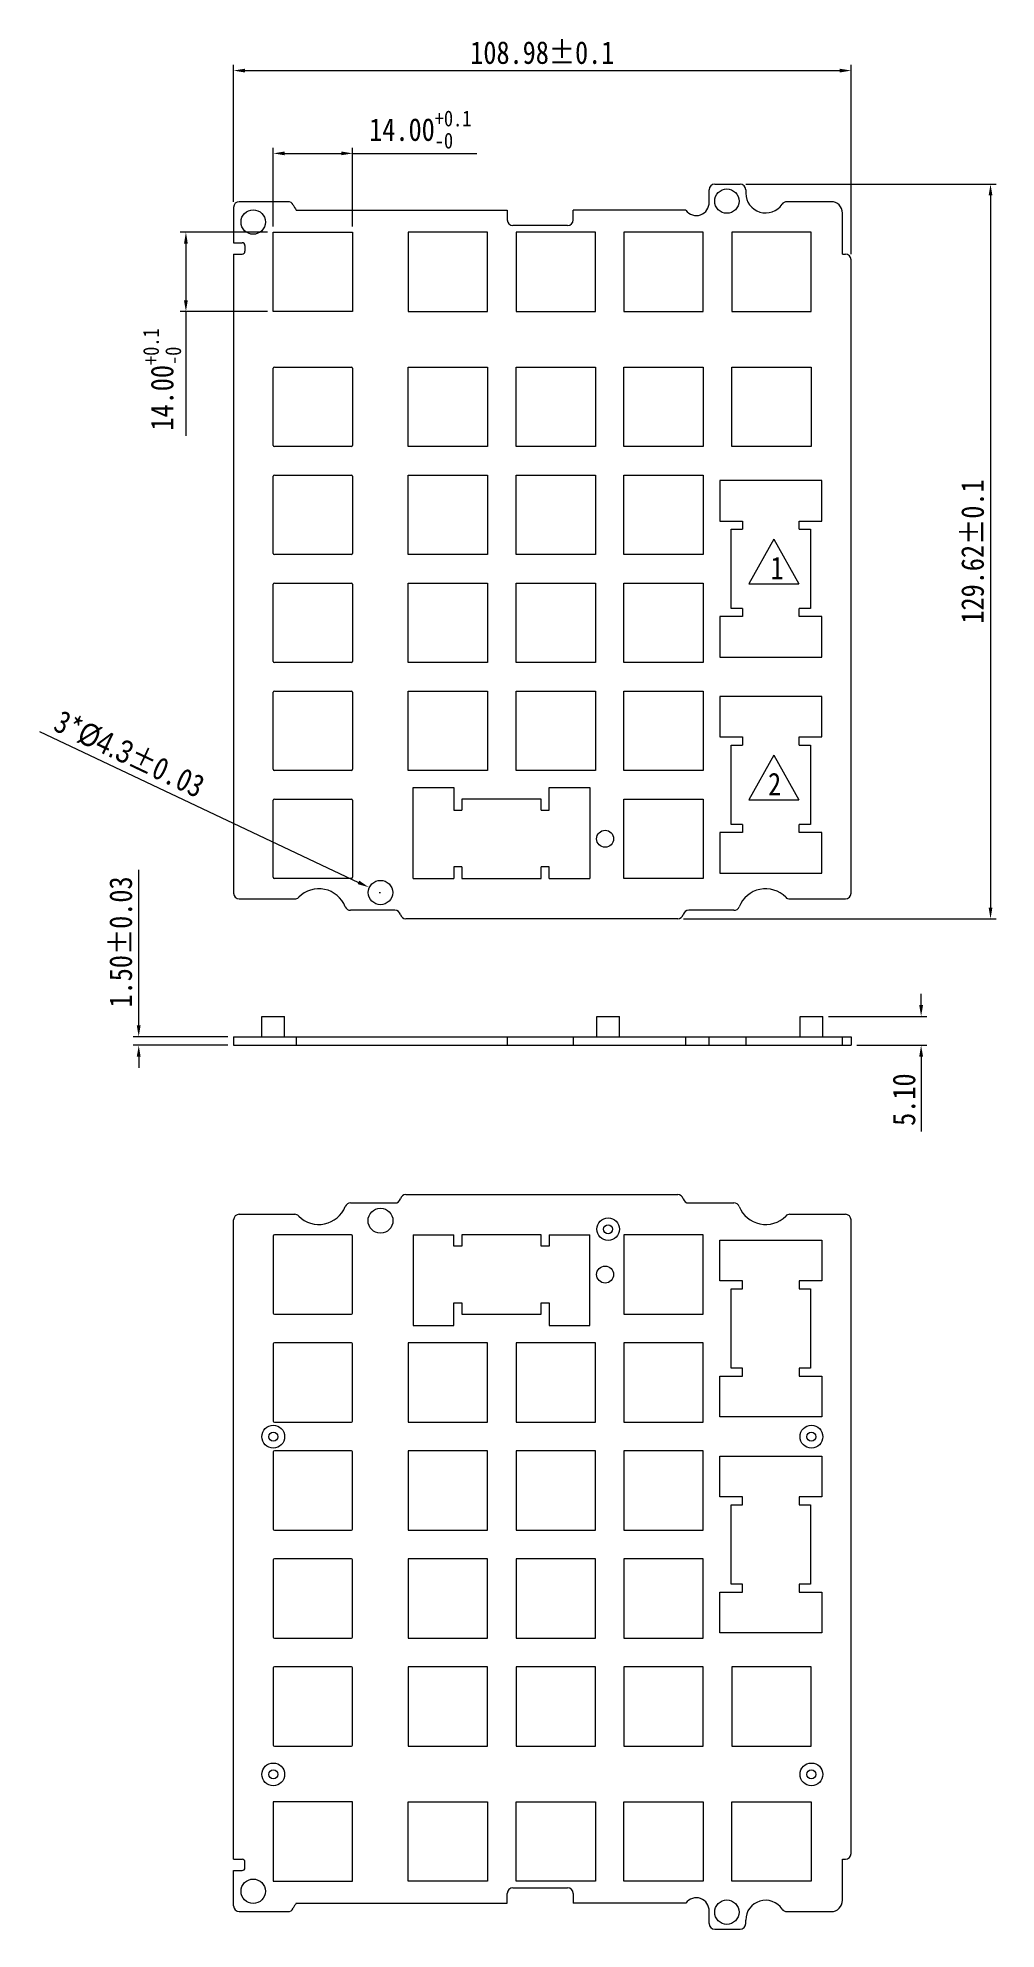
# Model space of a CAD drawing. Header units: millimetres. Extents: x 900 to 1069, y 435 to 769.
import ezdxf

# ---------------------------------------------------------------- set-up
doc = ezdxf.new("R2010")
doc.units = ezdxf.units.MM
doc.header["$LTSCALE"] = 16.335
doc.header["$PDMODE"] = 3
doc.header["$PDSIZE"] = 8
doc.layers.get('0').update_dxf_attribs({"linetype": 'CONTINUOUS'})
doc.layers.get('Defpoints').update_dxf_attribs({"linetype": 'CONTINUOUS'})
for name, color, linetype in [('图框', 7, 'CONTINUOUS'), ('文字说明', 2, 'CONTINUOUS'), ('标注尺寸', 2, 'CONTINUOUS')]:
    doc.layers.add(name, color=color, linetype=linetype)
doc.styles.get("Standard").update_dxf_attribs({"font": '', "width": 0.85, "height": 4})
doc.styles.get('STANDARD').set_extended_font_data('SimSun')
doc.dimstyles.get("Standard").update_dxf_attribs({"dimtxt": 2.5, "dimasz": 2, "dimexe": 1, "dimexo": 1, "dimgap": 1, "dimtad": 1, "dimzin": 1, "dimdsep": 46, "dimtxsty": 'STANDARD', "dimcen": 0.09, "dimadec": 0, "dimazin": 2, "dimtp": 0.01, "dimtm": 0.01, "dimtfac": 1, "dimtofl": 0, "dimtmove": 0, "dimatfit": 3, "dimfxl": 1, "dimtolj": 1, "dimarcsym": 0})

# ---------------------------------------------------------------- blocks, each defined once
blk = doc.blocks.new('*D3')
at = {"layer": 'Defpoints', "color": 0}
for p in [(1024.16, 743.09), (1013.16, 613.46), (1068.36, 613.46)]:
    blk.add_point(p, dxfattribs=at)
at = {"layer": '标注尺寸', "color": 0, "lineweight": -2}
for p, q in [((1025.16, 743.09), (1069.36, 743.09)), ((1068.36, 741.09), (1068.36, 615.46)), ((1014.16, 613.46), (1069.36, 613.46))]:
    blk.add_line(p, q, dxfattribs=at)
at = {"layer": '标注尺寸', "color": 0}
for points in [[(1068.03, 741.09), (1068.7, 741.09), (1068.36, 743.09)], [(1068.03, 615.46), (1068.7, 615.46), (1068.36, 613.46)]]:
    blk.add_solid(points, dxfattribs=at)
at = {"layer": '标注尺寸', "color": 0, "insert": (1065.21, 678.27), "char_height": 4, "attachment_point": 5, "rotation": 90}
blk.add_mtext('\\A1;129.62%%P0.1', dxfattribs=at)
blk = doc.blocks.new('*D4')
at = {"layer": 'Defpoints', "color": 0}
for p in [(1043.74, 763.12), (934.76, 738.99), (1043.74, 729.74)]:
    blk.add_point(p, dxfattribs=at)
at = {"layer": '标注尺寸', "color": 0, "lineweight": -2}
for p, q in [((934.76, 739.99), (934.76, 764.12)), ((936.76, 763.12), (1041.74, 763.12)), ((1043.74, 730.74), (1043.74, 764.12))]:
    blk.add_line(p, q, dxfattribs=at)
at = {"layer": '标注尺寸', "color": 0}
for points in [[(936.76, 763.45), (936.76, 762.78), (934.76, 763.12)], [(1041.74, 763.45), (1041.74, 762.78), (1043.74, 763.12)]]:
    blk.add_solid(points, dxfattribs=at)
at = {"layer": '标注尺寸', "color": 0, "insert": (989.25, 766.27), "char_height": 4, "attachment_point": 5}
blk.add_mtext('\\A1;108.98%%P0.1', dxfattribs=at)
blk = doc.blocks.new('*D0')
at = {"layer": 'Defpoints', "color": 0}
for p in [(955.76, 748.51), (941.76, 734.59), (955.76, 734.59)]:
    blk.add_point(p, dxfattribs=at)
at = {"layer": '标注尺寸', "color": 0, "lineweight": -2}
for p, q in [((941.76, 735.59), (941.76, 749.51)), ((943.76, 748.51), (953.76, 748.51)), ((955.76, 735.59), (955.76, 749.51)), ((955.76, 748.51), (977.68, 748.51))]:
    blk.add_line(p, q, dxfattribs=at)
at = {"layer": '标注尺寸', "color": 0}
for points in [[(943.76, 748.84), (943.76, 748.18), (941.76, 748.51)], [(953.76, 748.84), (953.76, 748.18), (955.76, 748.51)]]:
    blk.add_solid(points, dxfattribs=at)
at = {"layer": '标注尺寸', "color": 0, "insert": (967.72, 752.72), "char_height": 4, "attachment_point": 5}
blk.add_mtext('\\A1;14.00{\\H0.7x;\\S+0.1^ -0;}', dxfattribs=at)
blk = doc.blocks.new('*D1')
at = {"layer": 'Defpoints', "color": 0}
for p in [(941.76, 734.59), (926.34, 720.59), (941.76, 720.59)]:
    blk.add_point(p, dxfattribs=at)
at = {"layer": '标注尺寸', "color": 0, "lineweight": -2}
for p, q in [((940.76, 734.59), (925.34, 734.59)), ((926.34, 732.59), (926.34, 722.59)), ((940.76, 720.59), (925.34, 720.59)), ((926.34, 720.59), (926.34, 698.67))]:
    blk.add_line(p, q, dxfattribs=at)
at = {"layer": '标注尺寸', "color": 0}
for points in [[(926, 732.59), (926.67, 732.59), (926.34, 734.59)], [(926, 722.59), (926.67, 722.59), (926.34, 720.59)]]:
    blk.add_solid(points, dxfattribs=at)
at = {"layer": '标注尺寸', "color": 0, "insert": (922.13, 708.63), "char_height": 4, "attachment_point": 5, "rotation": 90}
blk.add_mtext('\\A1;14.00{\\H0.7x;\\S+0.1^ -0;}', dxfattribs=at)
blk = doc.blocks.new('*D5')
at = {"layer": 'Defpoints', "color": 0}
for p in [(918.01, 592.65), (934.76, 592.65), (934.76, 591.15)]:
    blk.add_point(p, dxfattribs=at)
at = {"layer": '标注尺寸', "color": 0, "lineweight": -2}
for p, q in [((918.01, 594.65), (918.01, 622.11)), ((933.76, 592.65), (917.01, 592.65)), ((933.76, 591.15), (917.01, 591.15)), ((918.01, 589.15), (918.01, 587.15))]:
    blk.add_line(p, q, dxfattribs=at)
at = {"layer": '标注尺寸', "color": 0}
for points in [[(917.67, 594.65), (918.34, 594.65), (918.01, 592.65)], [(917.67, 589.15), (918.34, 589.15), (918.01, 591.15)]]:
    blk.add_solid(points, dxfattribs=at)
at = {"layer": '标注尺寸', "color": 0, "insert": (914.85, 609.38), "char_height": 4, "attachment_point": 5, "rotation": 90}
blk.add_mtext('\\A1;1.50%%P0.03', dxfattribs=at)
blk = doc.blocks.new('*D6')
at = {"layer": 'Defpoints', "color": 0}
for p in [(1038.74, 596.25), (1043.74, 591.15), (1056.11, 591.15)]:
    blk.add_point(p, dxfattribs=at)
at = {"layer": '标注尺寸', "color": 0, "lineweight": -2}
for p, q in [((1056.11, 598.25), (1056.11, 600.25)), ((1039.74, 596.25), (1057.11, 596.25)), ((1044.74, 591.15), (1057.11, 591.15)), ((1056.11, 589.15), (1056.11, 575.96))]:
    blk.add_line(p, q, dxfattribs=at)
at = {"layer": '标注尺寸', "color": 0}
for points in [[(1055.78, 598.25), (1056.45, 598.25), (1056.11, 596.25)], [(1055.78, 589.15), (1056.45, 589.15), (1056.11, 591.15)]]:
    blk.add_solid(points, dxfattribs=at)
at = {"layer": '标注尺寸', "color": 0, "insert": (1053.11, 581.56), "char_height": 4, "attachment_point": 5, "rotation": 90}
blk.add_mtext('\\A1;5.10', dxfattribs=at)
blk = doc.blocks.new('*D2')
at = {"layer": 'Defpoints', "color": 0}
for p in [(958.61, 619.04), (962.58, 617.16)]:
    blk.add_point(p, dxfattribs=at)
at = {"layer": '标注尺寸', "color": 0, "lineweight": -2}
for p, q in [((900.52, 646.51), (956.8, 619.89)), ((960.5, 618.1), (960.68, 618.1)), ((960.59, 618.01), (960.59, 618.19))]:
    blk.add_line(p, q, dxfattribs=at)
at = {"layer": '标注尺寸', "color": 0}
blk.add_solid([(956.94, 620.2), (956.65, 619.59), (958.61, 619.04)], dxfattribs=at)
at = {"layer": '标注尺寸', "color": 0, "insert": (916.35, 642.51), "char_height": 4, "attachment_point": 5, "rotation": 334.689}
blk.add_mtext('\\A1;{\\C2;3*\\Fgdt|c134;%%C4.3\\fSimSun|b0|i0|c134|p2;%%P0.03}', dxfattribs=at)

msp = doc.modelspace()

# ---------------------------------------------------------------- linework, layer by layer
at = {"color": 7, "linetype": 'Continuous'}
for p, q in [((1019.687, 743.086), (1024.156, 743.086)), ((1025.156, 742.086), (1025.156, 741.496)), ((934.762, 738.991), (934.762, 732.741)), ((944.366, 739.991), (935.762, 739.991)), ((945.822, 738.491), (983.057, 738.491)), ((983.057, 738.491), (983.057, 736.791)), ((994.707, 736.791), (994.707, 738.491)), ((1014.601, 738.491), (994.707, 738.491)), ((1040.242, 739.991), (1032.394, 739.991)), ((1042.242, 730.741), (1042.242, 737.991)), ((941.762, 720.591), (941.762, 734.591)), ((941.762, 734.591), (955.762, 734.591)), ((955.762, 734.591), (955.762, 720.591)), ((965.562, 734.591), (965.562, 720.591)), ((979.562, 734.591), (965.562, 734.591)), ((979.562, 720.591), (979.562, 734.591)), ((993.707, 735.791), (984.057, 735.791)), ((984.612, 734.591), (984.612, 720.591)), ((998.612, 734.591), (984.612, 734.591)), ((998.612, 720.591), (998.612, 734.591)), ((1003.662, 734.591), (1003.662, 720.591)), ((1017.662, 734.591), (1003.662, 734.591)), ((1017.662, 720.591), (1017.662, 734.591)), ((1022.712, 734.591), (1022.712, 720.591)), ((1036.712, 734.591), (1022.712, 734.591)), ((1036.712, 720.591), (1036.712, 734.591)), ((934.762, 732.741), (936.262, 732.741)), ((936.762, 732.241), (936.762, 731.241)), ((934.762, 730.741), (934.762, 617.964)), ((934.762, 730.741), (936.262, 730.741)), ((1042.242, 730.741), (1042.742, 730.741)), ((1043.742, 617.964), (1043.742, 729.741)), ((955.762, 720.591), (941.762, 720.591)), ((965.562, 720.591), (979.562, 720.591)), ((984.612, 720.591), (998.612, 720.591)), ((1003.662, 720.591), (1017.662, 720.591)), ((1022.712, 720.591), (1036.712, 720.591)), ((941.962, 710.792), (955.562, 710.792)), ((965.562, 696.792), (965.562, 710.792)), ((965.562, 710.792), (979.562, 710.792)), ((979.562, 710.792), (979.562, 696.792)), ((984.612, 696.792), (984.612, 710.792)), ((984.612, 710.792), (998.612, 710.792)), ((998.612, 710.792), (998.612, 696.792)), ((1003.662, 696.792), (1003.662, 710.792)), ((1003.662, 710.792), (1017.662, 710.792)), ((1017.662, 710.792), (1017.662, 696.792)), ((1022.712, 696.792), (1022.712, 710.792)), ((1022.712, 710.792), (1036.712, 710.792)), ((1036.712, 710.792), (1036.712, 696.792)), ((941.762, 696.992), (941.762, 710.592)), ((955.762, 710.592), (955.762, 696.992)), ((955.562, 696.792), (941.962, 696.792)), ((979.562, 696.792), (965.562, 696.792)), ((998.612, 696.792), (984.612, 696.792)), ((1017.662, 696.792), (1003.662, 696.792)), ((1036.712, 696.792), (1022.712, 696.792)), ((941.762, 677.942), (941.762, 691.542)), ((941.962, 691.742), (955.562, 691.742)), ((955.762, 691.542), (955.762, 677.942)), ((965.562, 677.742), (965.562, 691.742)), ((965.562, 691.742), (979.562, 691.742)), ((979.562, 691.742), (979.562, 677.742)), ((984.612, 677.742), (984.612, 691.742)), ((984.612, 691.742), (998.612, 691.742)), ((998.612, 691.742), (998.612, 677.742)), ((1003.662, 677.742), (1003.662, 691.742)), ((1003.662, 691.742), (1017.662, 691.742)), ((1017.662, 691.742), (1017.662, 677.742)), ((955.562, 677.742), (941.962, 677.742)), ((979.562, 677.742), (965.562, 677.742)), ((998.612, 677.742), (984.612, 677.742)), ((1017.662, 677.742), (1003.662, 677.742)), ((941.762, 658.892), (941.762, 672.492)), ((941.962, 672.692), (955.562, 672.692)), ((955.762, 672.492), (955.762, 658.892)), ((965.562, 658.692), (965.562, 672.692)), ((965.562, 672.692), (979.562, 672.692)), ((979.562, 672.692), (979.562, 658.692)), ((984.612, 672.692), (998.612, 672.692)), ((984.612, 658.692), (984.612, 672.692)), ((998.612, 672.692), (998.612, 658.692)), ((1003.662, 672.692), (1017.662, 672.692)), ((1003.662, 658.692), (1003.662, 672.692)), ((1017.662, 672.692), (1017.662, 658.692)), ((955.562, 658.692), (941.962, 658.692)), ((979.562, 658.692), (965.562, 658.692)), ((998.612, 658.692), (984.612, 658.692)), ((1017.662, 658.692), (1003.662, 658.692)), ((941.762, 639.842), (941.762, 653.442)), ((941.962, 653.642), (955.562, 653.642)), ((955.762, 653.442), (955.762, 639.842)), ((965.562, 639.642), (965.562, 653.642)), ((965.562, 653.642), (979.562, 653.642)), ((979.562, 653.642), (979.562, 639.642)), ((984.612, 653.642), (998.612, 653.642)), ((984.612, 639.642), (984.612, 653.642)), ((998.612, 653.642), (998.612, 639.642)), ((1003.662, 653.642), (1017.662, 653.642)), ((1003.662, 639.642), (1003.662, 653.642)), ((1017.662, 653.642), (1017.662, 639.642)), ((955.562, 639.642), (941.962, 639.642)), ((979.562, 639.642), (965.562, 639.642)), ((998.612, 639.642), (984.612, 639.642)), ((1017.662, 639.642), (1003.662, 639.642)), ((941.762, 620.792), (941.762, 634.392)), ((941.962, 634.592), (955.562, 634.592)), ((955.762, 634.392), (955.762, 620.792)), ((966.442, 636.607), (973.642, 636.607)), ((966.442, 620.592), (966.442, 636.607)), ((973.642, 636.607), (973.642, 632.607)), ((989.027, 634.592), (975.057, 634.592)), ((975.057, 634.592), (975.057, 632.607)), ((989.027, 632.607), (989.027, 634.592)), ((990.47, 636.607), (997.614, 636.607)), ((990.47, 632.607), (990.47, 636.607)), ((997.614, 636.607), (997.614, 620.592)), ((1003.662, 634.592), (1017.662, 634.592)), ((1003.662, 620.592), (1003.662, 634.592)), ((1017.662, 634.592), (1017.662, 620.592)), ((973.642, 632.607), (975.057, 632.607)), ((989.027, 632.607), (990.47, 632.607)), ((975.057, 622.607), (973.642, 622.607)), ((973.642, 622.607), (973.642, 620.592)), ((975.057, 622.607), (975.057, 620.592)), ((990.47, 622.607), (989.027, 622.607)), ((989.027, 620.592), (989.027, 622.607)), ((990.47, 620.592), (990.47, 622.607)), ((955.562, 620.592), (941.962, 620.592)), ((966.442, 620.592), (973.642, 620.592)), ((975.057, 620.592), (989.027, 620.592)), ((990.47, 620.592), (997.614, 620.592)), ((1017.662, 620.592), (1003.662, 620.592)), ((935.762, 616.964), (945.542, 616.964)), ((963.224, 614.964), (955.397, 614.964)), ((1023.077, 614.964), (1015.097, 614.964)), ((1032.932, 616.964), (1042.742, 616.964)), ((1013.16, 613.464), (965.16, 613.464)), ((939.762, 592.652), (939.762, 596.252)), ((939.762, 596.252), (943.762, 596.252)), ((943.762, 592.652), (943.762, 596.252)), ((998.862, 596.252), (1002.862, 596.252)), ((998.862, 592.652), (998.862, 596.252)), ((1002.862, 592.652), (1002.862, 596.252)), ((1034.742, 596.252), (1038.742, 596.252)), ((1034.742, 592.652), (1034.742, 596.252)), ((1038.742, 592.652), (1038.742, 596.252)), ((934.762, 592.652), (934.762, 591.152)), ((934.762, 592.652), (1043.742, 592.652)), ((934.762, 591.152), (1043.742, 591.152)), ((945.822, 592.652), (945.822, 591.152)), ((983.057, 592.652), (983.057, 591.152)), ((994.707, 592.652), (994.707, 591.152)), ((1014.601, 591.152), (1014.601, 592.652)), ((1018.687, 591.152), (1018.687, 592.652)), ((1025.156, 592.652), (1025.156, 591.152)), ((1042.242, 591.152), (1042.242, 592.652)), ((1043.742, 592.652), (1043.742, 591.152)), ((965.16, 564.827), (1013.16, 564.827)), ((935.762, 561.327), (945.542, 561.327)), ((955.397, 563.327), (963.224, 563.327)), ((1015.097, 563.327), (1023.077, 563.327)), ((1032.932, 561.327), (1042.742, 561.327)), ((934.762, 447.55), (934.762, 560.327)), ((941.762, 557.499), (941.762, 543.899)), ((955.562, 557.699), (941.962, 557.699)), ((955.762, 543.899), (955.762, 557.499)), ((966.442, 557.699), (966.442, 541.684)), ((966.442, 557.699), (973.642, 557.699)), ((973.642, 555.684), (973.642, 557.699)), ((975.057, 557.699), (975.057, 555.684)), ((989.027, 557.699), (975.057, 557.699)), ((989.027, 555.684), (989.027, 557.699)), ((990.47, 557.699), (990.47, 555.684)), ((990.47, 557.699), (997.614, 557.699)), ((997.614, 541.684), (997.614, 557.699)), ((1003.662, 557.699), (1003.662, 543.699)), ((1017.662, 557.699), (1003.662, 557.699)), ((1017.662, 543.699), (1017.662, 557.699)), ((1043.742, 448.55), (1043.742, 560.327)), ((975.057, 555.684), (973.642, 555.684)), ((990.47, 555.684), (989.027, 555.684)), ((973.642, 541.684), (973.642, 545.684)), ((973.642, 545.684), (975.057, 545.684)), ((975.057, 545.684), (975.057, 543.699)), ((989.027, 543.699), (989.027, 545.684)), ((989.027, 545.684), (990.47, 545.684)), ((990.47, 545.684), (990.47, 541.684)), ((941.962, 543.699), (955.562, 543.699)), ((966.442, 541.684), (973.642, 541.684)), ((975.057, 543.699), (989.027, 543.699)), ((990.47, 541.684), (997.614, 541.684)), ((1003.662, 543.699), (1017.662, 543.699)), ((941.762, 538.449), (941.762, 524.849)), ((955.562, 538.649), (941.962, 538.649)), ((955.762, 524.849), (955.762, 538.449)), ((965.562, 538.649), (965.562, 524.649)), ((979.562, 538.649), (965.562, 538.649)), ((979.562, 524.649), (979.562, 538.649)), ((984.612, 538.649), (984.612, 524.649)), ((998.612, 538.649), (984.612, 538.649)), ((998.612, 524.649), (998.612, 538.649)), ((1003.662, 538.649), (1003.662, 524.649)), ((1017.662, 538.649), (1003.662, 538.649)), ((1017.662, 524.649), (1017.662, 538.649)), ((941.962, 524.649), (955.562, 524.649)), ((965.562, 524.649), (979.562, 524.649)), ((984.612, 524.649), (998.612, 524.649)), ((1003.662, 524.649), (1017.662, 524.649)), ((941.762, 519.399), (941.762, 505.799)), ((955.562, 519.599), (941.962, 519.599)), ((955.762, 505.799), (955.762, 519.399)), ((965.562, 519.599), (965.562, 505.599)), ((979.562, 519.599), (965.562, 519.599)), ((979.562, 505.599), (979.562, 519.599)), ((984.612, 519.599), (984.612, 505.599)), ((998.612, 519.599), (984.612, 519.599)), ((998.612, 505.599), (998.612, 519.599)), ((1003.662, 519.599), (1003.662, 505.599)), ((1017.662, 519.599), (1003.662, 519.599)), ((1017.662, 505.599), (1017.662, 519.599)), ((941.962, 505.599), (955.562, 505.599)), ((965.562, 505.599), (979.562, 505.599)), ((984.612, 505.599), (998.612, 505.599)), ((1003.662, 505.599), (1017.662, 505.599)), ((955.562, 500.549), (941.962, 500.549)), ((965.562, 500.549), (965.562, 486.549)), ((979.562, 500.549), (965.562, 500.549)), ((979.562, 486.549), (979.562, 500.549)), ((984.612, 500.549), (984.612, 486.549)), ((998.612, 500.549), (984.612, 500.549)), ((998.612, 486.549), (998.612, 500.549)), ((1017.662, 500.549), (1003.662, 500.549)), ((1003.662, 500.549), (1003.662, 486.549)), ((1017.662, 486.549), (1017.662, 500.549)), ((941.762, 500.349), (941.762, 486.749)), ((955.762, 486.749), (955.762, 500.349)), ((941.962, 486.549), (955.562, 486.549)), ((965.562, 486.549), (979.562, 486.549)), ((984.612, 486.549), (998.612, 486.549)), ((1003.662, 486.549), (1017.662, 486.549)), ((941.762, 481.299), (941.762, 467.699)), ((955.562, 481.499), (941.962, 481.499)), ((955.762, 467.699), (955.762, 481.299)), ((965.562, 481.499), (965.562, 467.499)), ((979.562, 481.499), (965.562, 481.499)), ((979.562, 467.499), (979.562, 481.499)), ((998.612, 481.499), (984.612, 481.499)), ((984.612, 481.499), (984.612, 467.499)), ((998.612, 467.499), (998.612, 481.499)), ((1017.662, 481.499), (1003.662, 481.499)), ((1003.662, 481.499), (1003.662, 467.499)), ((1017.662, 467.499), (1017.662, 481.499)), ((1036.712, 481.499), (1022.712, 481.499)), ((1022.712, 481.499), (1022.712, 467.499)), ((1036.712, 467.499), (1036.712, 481.499)), ((941.962, 467.499), (955.562, 467.499)), ((965.562, 467.499), (979.562, 467.499)), ((984.612, 467.499), (998.612, 467.499)), ((1003.662, 467.499), (1017.662, 467.499)), ((1022.712, 467.499), (1036.712, 467.499)), ((941.762, 457.701), (941.762, 443.701)), ((955.762, 457.701), (941.762, 457.701)), ((955.762, 443.701), (955.762, 457.701)), ((965.562, 457.701), (979.562, 457.701)), ((965.562, 443.701), (965.562, 457.701)), ((979.562, 457.701), (979.562, 443.701)), ((984.612, 457.701), (998.612, 457.701)), ((984.612, 443.701), (984.612, 457.701)), ((998.612, 457.701), (998.612, 443.701)), ((1003.662, 457.701), (1017.662, 457.701)), ((1003.662, 443.701), (1003.662, 457.701)), ((1017.662, 457.701), (1017.662, 443.701)), ((1022.712, 457.701), (1036.712, 457.701)), ((1022.712, 443.701), (1022.712, 457.701)), ((1036.712, 457.701), (1036.712, 443.701)), ((934.762, 447.55), (936.262, 447.55)), ((1042.242, 447.55), (1042.742, 447.55)), ((1042.242, 440.3), (1042.242, 447.55)), ((934.762, 439.3), (934.762, 445.55)), ((934.762, 445.55), (936.262, 445.55)), ((936.762, 446.05), (936.762, 447.05)), ((941.762, 443.701), (955.762, 443.701)), ((979.562, 443.701), (965.562, 443.701)), ((983.057, 439.8), (983.057, 441.501)), ((984.057, 442.501), (993.707, 442.501)), ((998.612, 443.701), (984.612, 443.701)), ((994.707, 441.501), (994.707, 439.8)), ((1017.662, 443.701), (1003.662, 443.701)), ((1036.712, 443.701), (1022.712, 443.701)), ((935.762, 438.3), (944.366, 438.3)), ((945.822, 439.8), (983.057, 439.8)), ((1014.601, 439.8), (994.707, 439.8)), ((1032.394, 438.3), (1040.242, 438.3)), ((1019.687, 435.206), (1024.156, 435.206)), ((1025.156, 436.206), (1025.156, 436.796))]:
    msp.add_line(p, q, dxfattribs=at)
at = {"color": 1, "linetype": 'Continuous'}
for p, q in [((1038.577, 690.787), (1020.577, 690.787)), ((1020.577, 690.787), (1020.577, 683.644)), ((1038.577, 683.644), (1038.577, 690.787)), ((1020.577, 683.644), (1024.577, 683.644)), ((1022.562, 682.2), (1024.577, 682.2)), ((1022.562, 668.23), (1022.562, 682.2)), ((1024.577, 683.644), (1024.577, 682.2)), ((1034.577, 683.644), (1038.577, 683.644)), ((1034.577, 682.2), (1034.577, 683.644)), ((1034.577, 682.2), (1036.562, 682.2)), ((1036.562, 682.2), (1036.562, 668.23)), ((1024.577, 668.23), (1022.562, 668.23)), ((1024.577, 668.23), (1024.577, 666.815)), ((1036.562, 668.23), (1034.577, 668.23)), ((1034.577, 666.815), (1034.577, 668.23)), ((1024.577, 666.815), (1020.577, 666.815)), ((1020.577, 666.815), (1020.577, 659.615)), ((1038.577, 666.815), (1034.577, 666.815)), ((1038.577, 659.615), (1038.577, 666.815)), ((1020.577, 659.615), (1038.577, 659.615)), ((1038.577, 652.687), (1020.577, 652.687)), ((1020.577, 652.687), (1020.577, 645.544)), ((1038.577, 645.544), (1038.577, 652.687)), ((1020.577, 645.544), (1024.577, 645.544)), ((1022.562, 644.1), (1024.577, 644.1)), ((1022.562, 630.13), (1022.562, 644.1)), ((1024.577, 645.544), (1024.577, 644.1)), ((1034.577, 645.544), (1038.577, 645.544)), ((1034.577, 644.1), (1034.577, 645.544)), ((1034.577, 644.1), (1036.562, 644.1)), ((1036.562, 644.1), (1036.562, 630.13)), ((1024.577, 628.715), (1020.577, 628.715)), ((1020.577, 628.715), (1020.577, 621.515)), ((1024.577, 630.13), (1022.562, 630.13)), ((1024.577, 630.13), (1024.577, 628.715)), ((1036.562, 630.13), (1034.577, 630.13)), ((1034.577, 628.715), (1034.577, 630.13)), ((1038.577, 628.715), (1034.577, 628.715)), ((1038.577, 621.515), (1038.577, 628.715)), ((1020.577, 621.515), (1038.577, 621.515)), ((1020.577, 549.576), (1020.577, 556.776)), ((1020.577, 556.776), (1038.577, 556.776)), ((1038.577, 556.776), (1038.577, 549.576)), ((1024.577, 549.576), (1020.577, 549.576)), ((1022.562, 534.191), (1022.562, 548.161)), ((1022.562, 548.161), (1024.577, 548.161)), ((1024.577, 548.161), (1024.577, 549.576)), ((1034.577, 549.576), (1034.577, 548.161)), ((1038.577, 549.576), (1034.577, 549.576)), ((1034.577, 548.161), (1036.562, 548.161)), ((1036.562, 548.161), (1036.562, 534.191)), ((1024.577, 534.191), (1022.562, 534.191)), ((1024.577, 532.748), (1024.577, 534.191)), ((1036.562, 534.191), (1034.577, 534.191)), ((1034.577, 534.191), (1034.577, 532.748)), ((1020.577, 525.604), (1020.577, 532.748)), ((1020.577, 532.748), (1024.577, 532.748)), ((1034.577, 532.748), (1038.577, 532.748)), ((1038.577, 532.748), (1038.577, 525.604)), ((1038.577, 525.604), (1020.577, 525.604)), ((1020.577, 518.676), (1038.577, 518.676)), ((1020.577, 511.476), (1020.577, 518.676)), ((1038.577, 518.676), (1038.577, 511.476)), ((1024.577, 511.476), (1020.577, 511.476)), ((1024.577, 510.061), (1024.577, 511.476)), ((1038.577, 511.476), (1034.577, 511.476)), ((1034.577, 511.476), (1034.577, 510.061)), ((1022.562, 510.061), (1024.577, 510.061)), ((1022.562, 496.091), (1022.562, 510.061)), ((1034.577, 510.061), (1036.562, 510.061)), ((1036.562, 510.061), (1036.562, 496.091)), ((1020.577, 494.648), (1024.577, 494.648)), ((1020.577, 487.504), (1020.577, 494.648)), ((1024.577, 496.091), (1022.562, 496.091)), ((1024.577, 494.648), (1024.577, 496.091)), ((1036.562, 496.091), (1034.577, 496.091)), ((1034.577, 496.091), (1034.577, 494.648)), ((1034.577, 494.648), (1038.577, 494.648)), ((1038.577, 494.648), (1038.577, 487.504)), ((1038.577, 487.504), (1020.577, 487.504))]:
    msp.add_line(p, q, dxfattribs=at)
at = {"color": 7, "linetype": 'Continuous'}
for centre, radius in [((1021.821, 740.086), 2.15), ((938.217, 736.391), 2.15), ((1000.339, 627.592), 1.5), ((960.684, 618.099), 2.15), ((960.684, 560.192), 2.2), ((1000.862, 558.699), 2), ((1000.862, 558.699), 0.8), ((1000.339, 550.699), 1.5), ((941.762, 522.099), 2), ((1036.742, 522.099), 2), ((941.762, 522.099), 0.8), ((1036.742, 522.099), 0.8), ((1036.742, 462.522), 2), ((1036.742, 462.522), 0.8), ((938.217, 441.9), 2.15), ((1021.821, 438.206), 2.15)]:
    msp.add_circle(centre, radius, dxfattribs=at)
at = {"color": 1, "linetype": 'Continuous'}
for radius in [2, 0.8]:
    msp.add_circle((941.762, 462.522), radius, dxfattribs=at)
at = {"color": 7, "linetype": 'Continuous'}
for centre, radius, start, end in [((1019.687, 742.086), 1, 90, 180), ((1024.156, 742.086), 1, 0, 90), ((1028.656, 741.496), 3.5, 180, 326.18116), ((935.762, 738.991), 1, 90, 180), ((944.366, 738.991), 1, 24.67222, 90), ((949.819, 741.496), 5, 204.67222, 216.93524), ((1016.437, 739.791), 2.25, 215.2944, 3.594), ((1032.394, 738.991), 1, 90, 146.18116), ((1040.242, 737.991), 2, 0, 90), ((984.057, 736.791), 1, 180, 270), ((993.707, 736.791), 1, 270, 360), ((936.262, 732.241), 0.5, 0, 90), ((936.262, 731.241), 0.5, 270, 0), ((1042.742, 729.741), 1, 0, 90), ((941.962, 710.592), 0.2, 90, 180), ((955.562, 710.592), 0.2, 0, 90), ((941.962, 696.992), 0.2, 180, 270), ((955.562, 696.992), 0.2, 270, 0), ((941.962, 691.542), 0.2, 90, 180), ((955.562, 691.542), 0.2, 0, 90), ((941.962, 677.942), 0.2, 180, 270), ((955.562, 677.942), 0.2, 270, 0), ((941.962, 672.492), 0.2, 90, 180), ((955.562, 672.492), 0.2, 0, 90), ((941.962, 658.892), 0.2, 180, 270), ((955.562, 658.892), 0.2, 270, 0), ((941.962, 653.442), 0.2, 90, 180), ((955.562, 653.442), 0.2, 0, 90), ((941.962, 639.842), 0.2, 180, 270), ((955.562, 639.842), 0.2, 270, 0), ((941.962, 634.392), 0.2, 90, 180), ((955.562, 634.392), 0.2, 0, 90), ((941.962, 620.792), 0.2, 180, 270), ((955.562, 620.792), 0.2, 270, 0), ((935.762, 617.964), 1, 180, 270), ((949.819, 613.755), 5, 21.60119, 135.45437), ((1028.656, 613.755), 5, 44.54563, 158.39881), ((1042.742, 617.964), 1, 270, 360), ((945.542, 617.964), 1, 270, 315.45437), ((955.397, 615.964), 1, 201.60118, 270), ((963.224, 613.964), 1, 14.47751, 90), ((965.16, 614.464), 1, 194.47751, 270), ((1013.16, 614.464), 1, 270, 345.52249), ((1015.097, 613.964), 1, 90, 165.52249), ((1023.077, 615.964), 1, 270, 338.39882), ((1032.932, 617.964), 1, 224.54563, 270), ((963.224, 564.327), 1, 270, 345.52249), ((965.16, 563.827), 1, 90, 165.52249), ((1013.16, 563.827), 1, 14.47751, 90), ((1015.097, 564.327), 1, 194.47751, 270), ((935.762, 560.327), 1, 90, 180), ((945.542, 560.327), 1, 44.54563, 90), ((949.819, 564.536), 5, 224.54563, 338.39881), ((955.397, 562.327), 1, 90, 158.39882), ((1023.077, 562.327), 1, 21.60118, 90), ((1028.656, 564.536), 5, 201.60119, 315.45437), ((1032.932, 560.327), 1, 90, 135.45437), ((1042.742, 560.327), 1, 0, 90), ((941.962, 557.499), 0.2, 90, 180), ((955.562, 557.499), 0.2, 0, 90), ((941.962, 543.899), 0.2, 180, 270), ((955.562, 543.899), 0.2, 270, 360), ((941.962, 538.449), 0.2, 90, 180), ((955.562, 538.449), 0.2, 0, 90), ((941.962, 524.849), 0.2, 180, 270), ((955.562, 524.849), 0.2, 270, 0), ((941.962, 519.399), 0.2, 90, 180), ((955.562, 519.399), 0.2, 0, 90), ((941.962, 505.799), 0.2, 180, 270), ((955.562, 505.799), 0.2, 270, 0), ((941.962, 500.349), 0.2, 90, 180), ((955.562, 500.349), 0.2, 0, 90), ((941.962, 486.749), 0.2, 180, 270), ((955.562, 486.749), 0.2, 270, 0), ((941.962, 481.299), 0.2, 90, 180), ((955.562, 481.299), 0.2, 0, 90), ((941.962, 467.699), 0.2, 180, 270), ((955.562, 467.699), 0.2, 270, 360), ((936.262, 447.05), 0.5, 0, 90), ((1042.742, 448.55), 1, 270, 360), ((936.262, 446.05), 0.5, 270, 0), ((984.057, 441.501), 1, 90, 180), ((993.707, 441.501), 1, 0, 90), ((1016.437, 438.5), 2.25, 356.406, 144.7056), ((935.762, 439.3), 1, 180, 270), ((944.366, 439.3), 1, 270, 335.32778), ((949.819, 436.796), 5, 143.06476, 155.32778), ((1028.656, 436.796), 3.5, 33.81884, 180), ((1032.394, 439.3), 1, 213.81884, 270), ((1040.242, 440.3), 2, 270, 0), ((1019.687, 436.206), 1, 180, 270), ((1024.156, 436.206), 1, 270, 0)]:
    msp.add_arc(centre, radius, start, end, dxfattribs=at)
for points, knots in [([(1018.683, 739.932), (1018.683, 739.952), (1018.683, 740.32), (1018.685, 741.038), (1018.687, 741.736), (1018.687, 742.086)], [0, 0, 0, 0, 0.0272854, 0.5136427, 1, 1, 1, 1]), ([(1018.687, 436.206), (1018.687, 436.555), (1018.685, 437.253), (1018.683, 437.971), (1018.683, 438.34), (1018.683, 438.359)], [0, 0, 0, 0, 0.4863573, 0.9727146, 1, 1, 1, 1])]:
    msp.add_open_spline(points, degree=3, knots=knots, dxfattribs=at)
at = {"layer": '文字说明', "color": 1}
for p, q in [((1030.119, 680.463), (1025.719, 672.543)), ((1030.119, 680.463), (1034.519, 672.543)), ((1025.719, 672.543), (1034.519, 672.543)), ((1030.119, 642.363), (1025.719, 634.443)), ((1030.119, 642.363), (1034.519, 634.443)), ((1025.719, 634.443), (1034.519, 634.443))]:
    msp.add_line(p, q, dxfattribs=at)

# ---------------------------------------------------------------- texts
at = {"layer": '图框', "lineweight": 0, "char_height": 4, "width": 49.68417, "attachment_point": 1}
for s, insert in [('{\\fSimSun|b0|i0|c134|p54;\\C4;1}', (1029.523, 677.367)), ('{\\fSimSun|b0|i0|c134|p54;\\C4;2}', (1029.095, 639.234))]:
    msp.add_mtext(s, dxfattribs=dict(at, insert=insert))

# ---------------------------------------------------------------- dimensions: what is measured, and where the dimension line sits
at = {"layer": '标注尺寸'}
dim = msp.add_linear_dim(base=(1043.742, 763.117), p1=(934.762, 738.991), p2=(1043.742, 729.741), text='<>%%P0.1', dimstyle='STANDARD', dxfattribs=at)
dim.commit()
dim.dimension.update_dxf_attribs({"geometry": '*D4', "text_midpoint": (989.252, 763.117), "dimtype": 160})
dim = msp.add_linear_dim(base=(955.762, 748.511), p1=(941.762, 734.591), p2=(955.762, 734.591), text='<>{\\H0.7x;\\S+0.1^ -0;}', dimstyle='STANDARD', dxfattribs=at)
dim.commit()
dim.dimension.update_dxf_attribs({"geometry": '*D0', "text_midpoint": (967.723, 752.716)})
for base, p1, p2, text, picture, middle in [((1068.362, 613.464), (1024.156, 743.086), (1013.16, 613.464), '<>%%P0.1', '*D3', (1065.206, 678.275)), ((926.338, 720.591), (941.762, 734.591), (941.762, 720.591), '<>{\\H0.7x;\\S+0.1^ -0;}', '*D1', (922.134, 708.63)), ((918.007, 592.652), (934.762, 591.152), (934.762, 592.652), '<>%%P0.03', '*D5', (914.851, 609.381))]:
    dim = msp.add_linear_dim(base=base, p1=p1, p2=p2, angle=90, text=text, dimstyle='STANDARD', dxfattribs=at)
    dim.commit()
    dim.dimension.update_dxf_attribs({"geometry": picture, "text_midpoint": middle})
dim = msp.add_diameter_dim_2p(p1=(962.583, 617.158), p2=(958.605, 619.04), text='{\\C2;3*\\Fgdt|c134;%%C4.3\\fSimSun|b0|i0|c134|p2;%%P0.03}', dimstyle='STANDARD', dxfattribs=at)
dim.commit()
dim.dimension.update_dxf_attribs({"geometry": '*D2', "text_midpoint": (915.003, 639.661), "dimtype": 163})
dim = msp.add_linear_dim(base=(1056.112, 591.152), p1=(1038.742, 596.252), p2=(1043.742, 591.152), angle=90, dimstyle='STANDARD', dxfattribs=at)
dim.commit()
dim.dimension.update_dxf_attribs({"geometry": '*D6', "text_midpoint": (1053.112, 581.555)})

doc.saveas('drawing.dxf')
